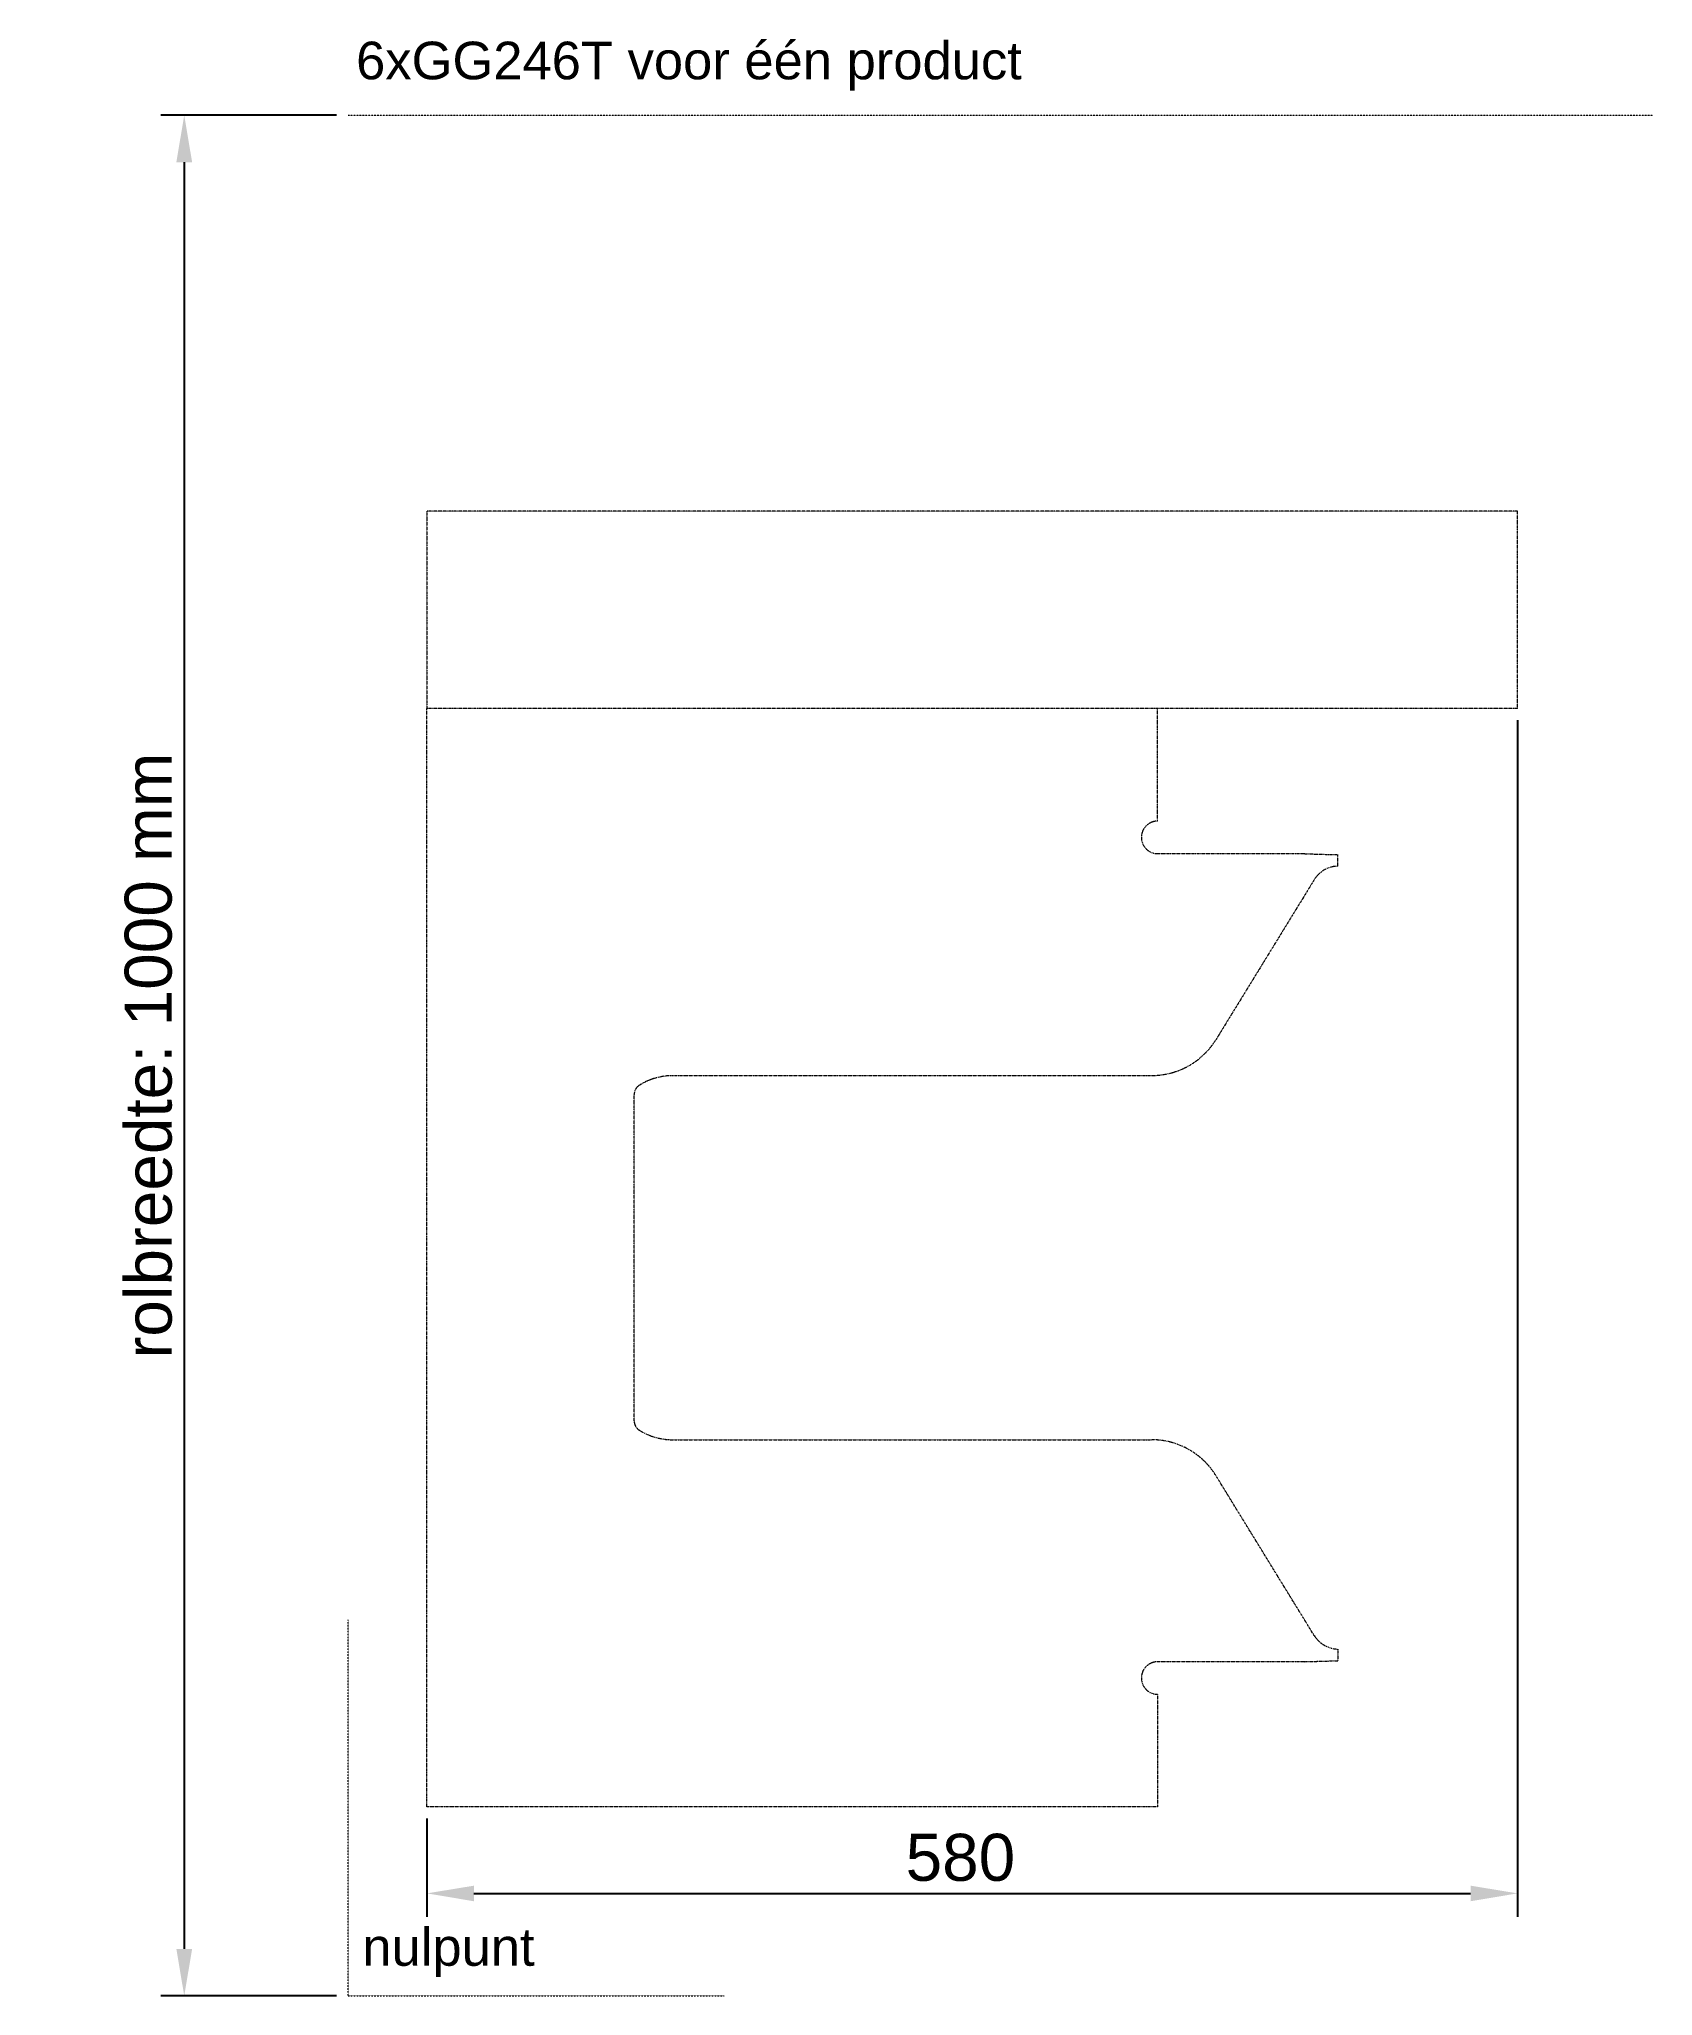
# Model space of a CAD drawing. Header units: millimetres. Extents: x -164 to 694, y 0 to 1040.
import ezdxf

# ---------------------------------------------------------------- set-up
doc = ezdxf.new("R2010")
doc.units = ezdxf.units.MM
doc.linetypes.add('HIDDEN', pattern=[0.2, 0.1, -0.1])
doc.linetypes.add('PHANTOM', pattern=[0.8, 0.45, -0.05, 0.1, -0.05, 0.1, -0.05])
doc.layers.get('Defpoints').update_dxf_attribs({"lineweight": 13})
for name, color, linetype, lineweight in [('deel 1', 1, 'PHANTOM', 13), ('deel 2', 2, 'PHANTOM', 13), ('dim', 5, 'Continuous', 13), ('hulp', 254, 'HIDDEN', 13)]:
    doc.layers.add(name, color=color, linetype=linetype, lineweight=lineweight)
doc.styles.get("Standard").update_dxf_attribs({"font": 'arial.ttf'})
doc.dimstyles.new('ISO-25 groot', dxfattribs={"dimscale": 10, "dimtxt": 2.5, "dimasz": 2.5, "dimexe": 1.25, "dimexo": 0.625, "dimtad": 1, "dimdec": 0, "dimtxsty": 'Standard', "dimcen": 2.5, "dimadec": 0, "dimazin": 0, "dimtfac": 1, "dimtdec": 0, "dimtmove": 0, "dimatfit": 3, "dimfxl": 1, "dimarcsym": 0})

# ---------------------------------------------------------------- blocks, each defined once
blk = doc.blocks.new('*D4')
at = {"layer": 'Defpoints', "color": 0, "transparency": 16777216}
for p in [(0, 1000), (-87.2, 0), (0, 0)]:
    blk.add_point(p, dxfattribs=at)
at = {"layer": 'dim', "color": 0, "lineweight": -2, "transparency": 16777216}
for p, q in [((-6.2, 1000), (-99.7, 1000)), ((-87.2, 975), (-87.2, 25)), ((-6.2, 0), (-99.7, 0))]:
    blk.add_line(p, q, dxfattribs=at)
at = {"layer": 'dim', "color": 0, "transparency": 16777216}
for points in [[(-91.4, 975), (-83, 975), (-87.2, 1000)], [(-91.4, 25), (-83, 25), (-87.2, 0)]]:
    blk.add_solid(points, dxfattribs=at)
at = {"layer": 'dim', "color": 0, "transparency": 16777216, "insert": (-106.2, 500), "char_height": 25, "attachment_point": 5, "rotation": 90}
blk.add_mtext('rolbreedte: 1000 mm', dxfattribs=at)
blk = doc.blocks.new('*D9')
at = {"layer": 'Defpoints', "color": 0, "transparency": 16777216}
for p in [(621.9, 684.5), (41.9, 100.5), (621.9, 54.5)]:
    blk.add_point(p, dxfattribs=at)
at = {"layer": 'dim', "color": 0, "lineweight": -2, "transparency": 16777216}
for p, q in [((621.9, 678.3), (621.9, 42)), ((41.9, 94.3), (41.9, 42)), ((66.9, 54.5), (596.9, 54.5))]:
    blk.add_line(p, q, dxfattribs=at)
at = {"layer": 'dim', "color": 0, "transparency": 16777216}
for points in [[(66.9, 58.6), (66.9, 50.3), (41.9, 54.5)], [(596.9, 58.6), (596.9, 50.3), (621.9, 54.5)]]:
    blk.add_solid(points, dxfattribs=at)
at = {"layer": 'dim', "color": 0, "transparency": 16777216, "insert": (325.6, 73.5), "char_height": 25, "attachment_point": 5}
blk.add_mtext('580', dxfattribs=at)

msp = doc.modelspace()

# ---------------------------------------------------------------- linework, layer by layer
at = {"layer": 'deel 1'}
for p, q in [((41.9, 100.5), (41.9, 684.5)), ((430.5, 624.7), (430.5, 684.5)), ((508.8, 607.3), (430.5, 607.3)), ((508.8, 607.3), (526.4, 606.8)), ((526.4, 600.7), (526.4, 606.8)), ((513.8, 593.5), (461.5, 508.4)), ((172.6, 489.4), (427.4, 489.4)), ((152.1, 305.8), (152.1, 479.2)), ((172.6, 295.7), (427.4, 295.7)), ((513.8, 191.5), (461.5, 276.6)), ((508.8, 177.7), (430.5, 177.7)), ((508.8, 177.7), (526.4, 178.2)), ((526.4, 184.4), (526.4, 178.2)), ((430.5, 160.3), (430.5, 100.5)), ((430.5, 100.5), (41.9, 100.5))]:
    msp.add_line(p, q, dxfattribs=at)
for centre, radius, start, end in [((430.5, 616), 8.65, 90, 270), ((526.6, 585.7), 15, 90.6881, 148.4), ((427.4, 529.4), 40, 270, 328.4), ((172.6, 455.7), 33.6, 90, 121.7831), ((158.1, 479.2), 6, 121.7831, 180), ((158.1, 305.8), 6, 180, 238.2169), ((172.6, 329.3), 33.6, 238.2169, 270), ((427.4, 255.7), 40, 31.6, 90), ((526.6, 199.4), 15, 211.6, 269.3119), ((430.5, 169), 8.65, 90, 270)]:
    msp.add_arc(centre, radius, start, end, dxfattribs=at)
at = {"layer": 'deel 2'}
for p, q in [((621.9, 789.5), (41.9, 789.5)), ((41.9, 789.5), (41.9, 684.5)), ((621.9, 684.5), (621.9, 789.5)), ((621.9, 684.5), (41.9, 684.5))]:
    msp.add_line(p, q, dxfattribs=at)
at = {"layer": 'hulp'}
for p, q in [((0, 1000), (693.9, 1000)), ((0, 0), (0, 200)), ((0, 0), (200, 0))]:
    msp.add_line(p, q, dxfattribs=at)

# ---------------------------------------------------------------- texts
at = {"layer": 'dim'}
msp.add_text('nulpunt', height=20, dxfattribs=at).set_placement((7.5, 16))
at = {"layer": 'dim', "insert": (4.2, 1039.1), "char_height": 20, "attachment_point": 1}
msp.add_mtext_dynamic_manual_height_columns('6xGG246T voor één product', width=645.364, gutter_width=100, heights=[0], dxfattribs=at)

# ---------------------------------------------------------------- dimensions: what is measured, and where the dimension line sits
at = {"layer": 'dim'}
dim = msp.add_linear_dim(base=(-87.2, 0), p1=(0, 1000), p2=(0, 0), angle=90, text='rolbreedte: <> mm', dimstyle='ISO-25 groot', dxfattribs=at)
dim.commit()
dim.dimension.update_dxf_attribs({"geometry": '*D4', "text_midpoint": (-106.2, 500)})
dim = msp.add_linear_dim(base=(621.9, 54.5), p1=(41.9, 100.5), p2=(621.9, 684.5), dimstyle='ISO-25 groot', dxfattribs=at)
dim.commit()
dim.dimension.update_dxf_attribs({"geometry": '*D9', "text_midpoint": (325.6, 54.5), "dimtype": 160})

doc.saveas('drawing.dxf')
